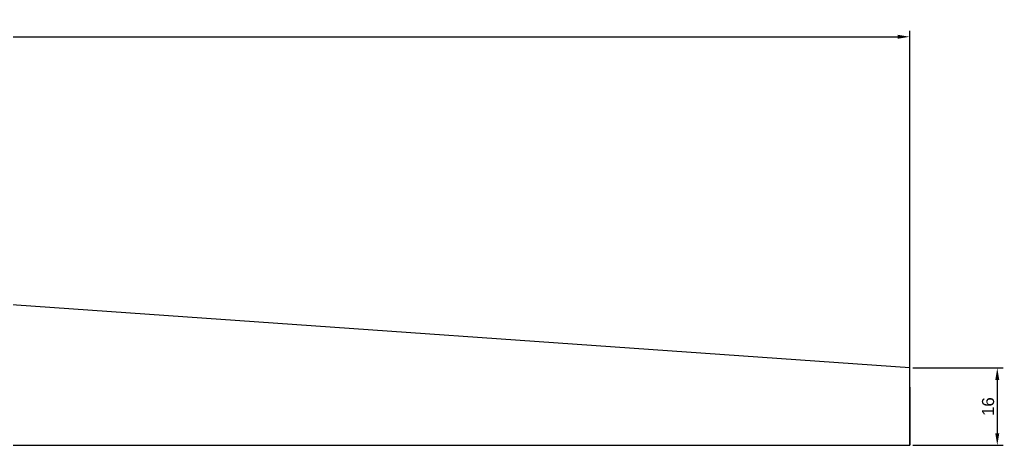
# Model space of a CAD drawing. Header units: millimetres. Extents: x 2037 to 2642, y 1249 to 1963.
# Drawn here: x 2438.2 to 2641.7, y 1875.1 to 1963.2 of the extents above; entities that cross this region are included whole.
import ezdxf

# ---------------------------------------------------------------- set-up
doc = ezdxf.new("R2010")
doc.units = ezdxf.units.MM
doc.layers.add('dimension', color=1, linetype='Continuous', lineweight=20)
doc.layers.add('object', color=7, linetype='Continuous', lineweight=25)
doc.styles.get("Standard").update_dxf_attribs({"font": 'Arial.ttf'})
doc.dimstyles.new('ISO-25', dxfattribs={"dimtxt": 2.5, "dimasz": 2.5, "dimexe": 1.25, "dimexo": 0.625, "dimtad": 1, "dimtxsty": 'Standard', "dimcen": 2.5, "dimadec": 0, "dimazin": 0, "dimtfac": 1, "dimtmove": 0, "dimatfit": 3, "dimfxl": 1, "dimarcsym": 0})

# ---------------------------------------------------------------- blocks, each defined once
blk = doc.blocks.new('*D47')
at = {"layer": 'Defpoints', "color": 0, "transparency": 16777216}
for p in [(2622.31, 1891.13), (2622.31, 1875.13), (2640.43, 1875.13)]:
    blk.add_point(p, dxfattribs=at)
at = {"layer": 'dimension', "color": 0, "lineweight": -2, "transparency": 16777216}
for p, q in [((2622.94, 1891.13), (2641.68, 1891.13)), ((2640.43, 1888.63), (2640.43, 1877.63)), ((2622.94, 1875.13), (2641.68, 1875.13))]:
    blk.add_line(p, q, dxfattribs=at)
at = {"layer": 'dimension', "color": 0, "transparency": 16777216}
for points in [[(2640.01, 1888.63), (2640.85, 1888.63), (2640.43, 1891.13)], [(2640.01, 1877.63), (2640.85, 1877.63), (2640.43, 1875.13)]]:
    blk.add_solid(points, dxfattribs=at)
at = {"layer": 'dimension', "color": 0, "transparency": 16777216, "insert": (2638.53, 1883.13), "char_height": 2.5, "attachment_point": 5, "rotation": 90}
blk.add_mtext('16', dxfattribs=at)
blk = doc.blocks.new('*D68')
at = {"layer": 'Defpoints', "color": 0, "transparency": 16777216}
for p in [(2622.31, 1959.64), (2112.31, 1887.13), (2622.31, 1887.13)]:
    blk.add_point(p, dxfattribs=at)
at = {"layer": 'dimension', "color": 0, "lineweight": -2, "transparency": 16777216}
for p, q in [((2112.31, 1887.75), (2112.31, 1960.89)), ((2114.81, 1959.64), (2619.81, 1959.64)), ((2622.31, 1887.75), (2622.31, 1960.89))]:
    blk.add_line(p, q, dxfattribs=at)
at = {"layer": 'dimension', "color": 0, "transparency": 16777216}
for points in [[(2114.81, 1960.06), (2114.81, 1959.23), (2112.31, 1959.64)], [(2619.81, 1960.06), (2619.81, 1959.23), (2622.31, 1959.64)]]:
    blk.add_solid(points, dxfattribs=at)
at = {"layer": 'dimension', "color": 0, "transparency": 16777216, "insert": (2291.54, 1961.54), "char_height": 2.5, "attachment_point": 5}
blk.add_mtext('510', dxfattribs=at)

msp = doc.modelspace()

# ---------------------------------------------------------------- linework, layer by layer
at = {"layer": 'object'}
for p, q in [((2622.311, 1891.126), (2224.311, 1919.126)), ((2622.311, 1875.126), (2622.311, 1891.126)), ((2622.311, 1887.126), (2622.311, 1875.126)), ((2342.311, 1875.126), (2622.311, 1875.126))]:
    msp.add_line(p, q, dxfattribs=at)

# ---------------------------------------------------------------- dimensions: what is measured, and where the dimension line sits
at = {"layer": 'dimension', "color": 30}
dim = msp.add_linear_dim(base=(2622.311, 1959.642), p1=(2112.311, 1887.126), p2=(2622.311, 1887.126), dimstyle='ISO-25', override={"dimadec": 1, "dimfrac": 2}, dxfattribs=at)
dim.commit()
dim.dimension.update_dxf_attribs({"geometry": '*D68', "text_midpoint": (2291.537, 1959.642), "dimtype": 160})
dim = msp.add_linear_dim(base=(2640.43, 1875.126), p1=(2622.311, 1891.126), p2=(2622.311, 1875.126), angle=90, dimstyle='ISO-25', override={"dimadec": 1, "dimfrac": 2}, dxfattribs=at)
dim.commit()
dim.dimension.update_dxf_attribs({"geometry": '*D47', "text_midpoint": (2638.529, 1883.126)})

doc.saveas('drawing.dxf')
